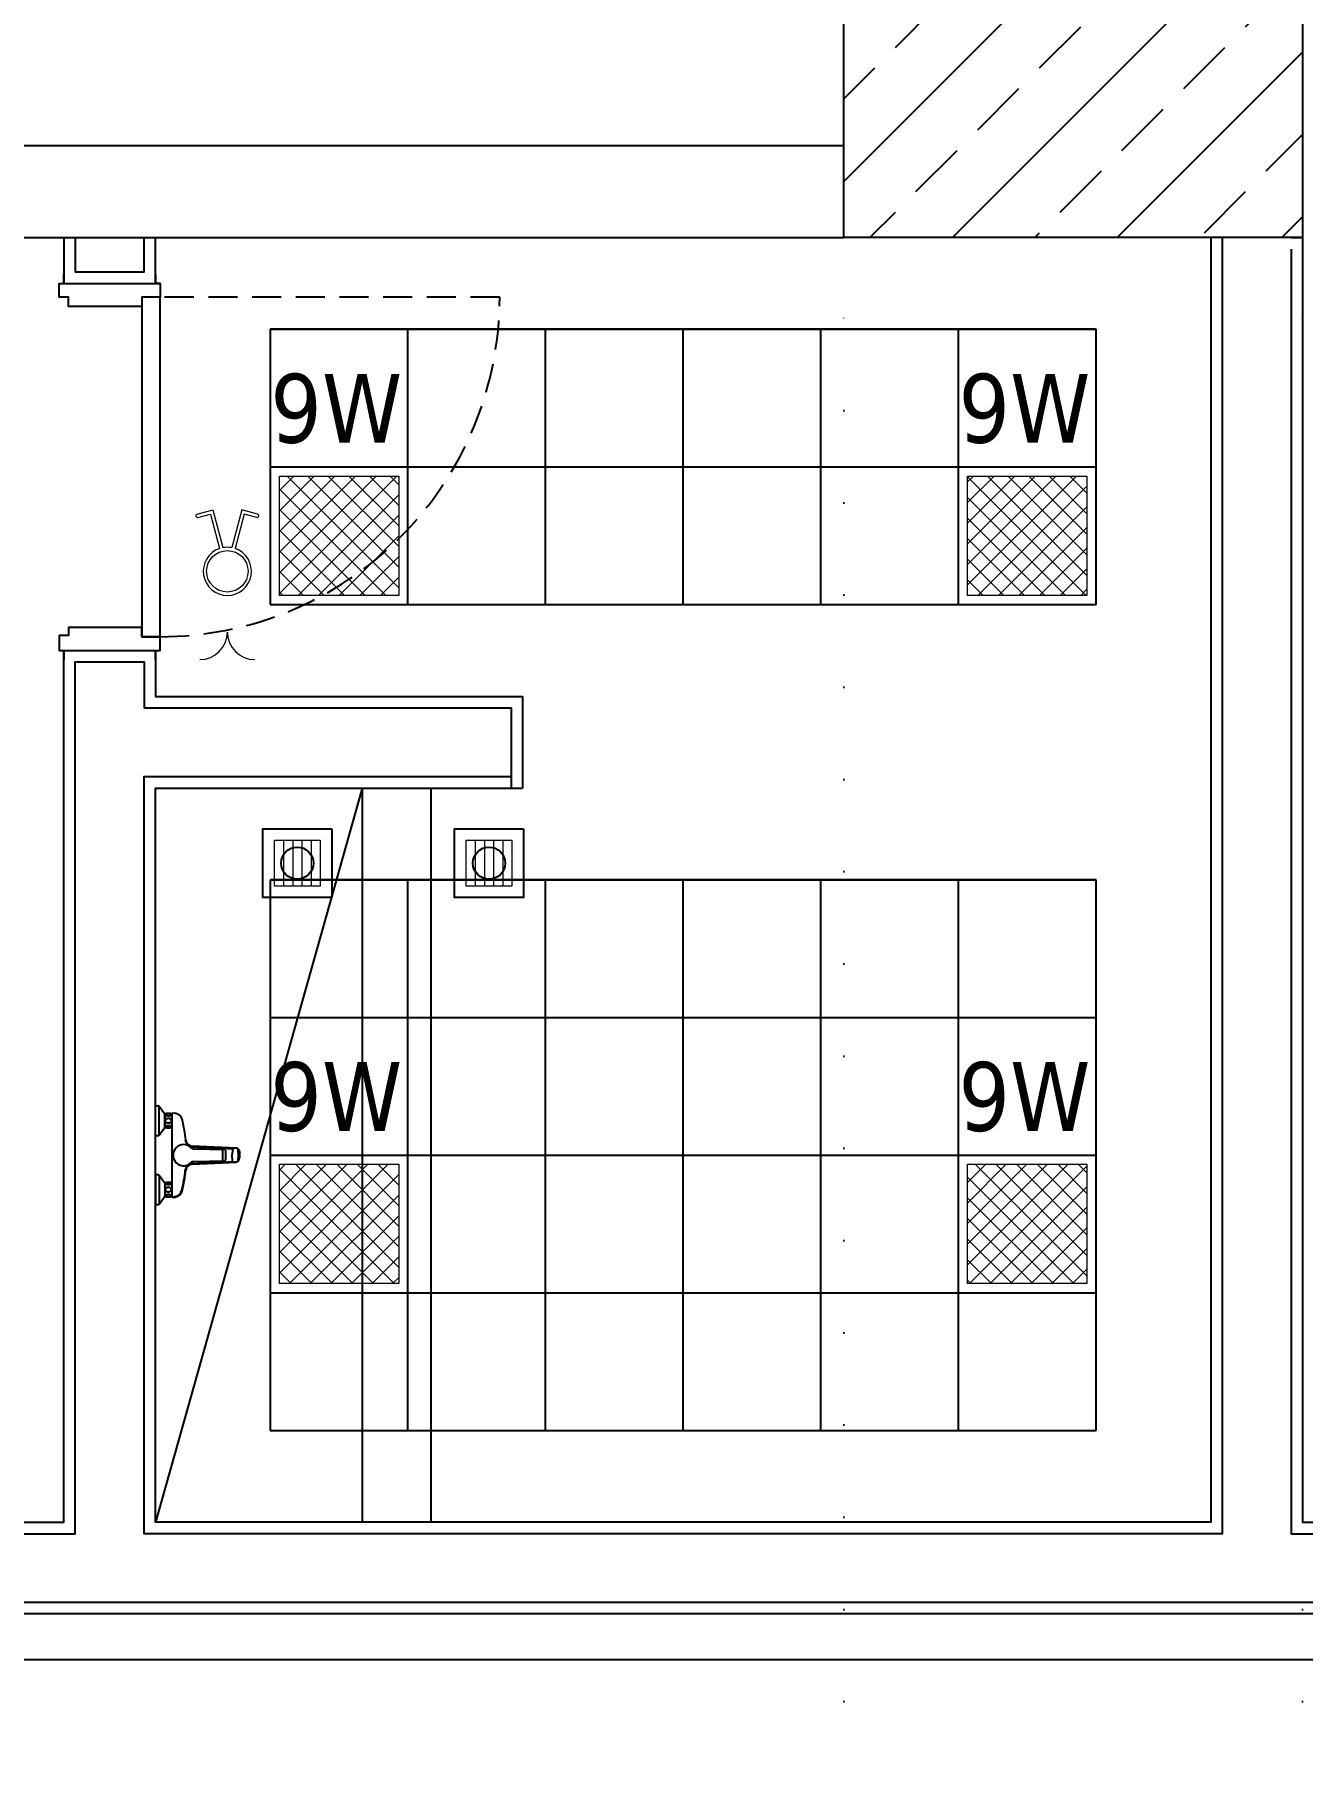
# Model space of a CAD drawing. Header units: centimetres. Extents: x 405564 to 502064, y 46284 to 60634.
# Drawn here: x 461873.3 to 462149.7, y 54701.1 to 55076.8 of the extents above; entities that cross this region are included whole.
import ezdxf
from ezdxf.enums import TextEntityAlignment as Align

# ---------------------------------------------------------------- set-up
doc = ezdxf.new("R2010")
doc.units = ezdxf.units.CM
for name, pattern in [('ACAD_ISO07W100', [3, 0, -3]), ('DOT', [0.25, 0, -0.25]), ('HIDDEN', [9.524999999999999, 6.35, -3.175])]:
    doc.linetypes.add(name, pattern=pattern)
doc.layers.get('0').update_dxf_attribs({"color": 8, "lineweight": 9})
for name, color, linetype in [('0-KRCN-ASMATAVAN-130426', 8, 'Continuous'), ('AS_DOS_TERAS_UST', 8, 'ACAD_ISO07W100'), ('AS_DUV_ALCIPAN_YANGINA-SUYA DAYANIMLI', 8, 'Continuous'), ('AS_DUV_GAZBETON', 8, 'Continuous'), ('AS_KAPI', 8, 'Continuous'), ('AS_KAPI_POZ', 8, 'Continuous'), ('AS_TA_BETONARME', 5, 'Continuous'), ('AS_TA_TARAMA', 8, 'Continuous'), ('AS_TEFR_CIHAZ', 8, 'Continuous'), ('AS_TES_SUZGEC', 171, 'Continuous'), ('AS_YAZI', 8, 'Continuous')]:
    doc.layers.add(name, color=color, linetype=linetype)
doc.layers.add('0-KRCN-AYDINLATMA-130426', color=8, linetype='Continuous', lineweight=9)
doc.layers.add('0-KRCN-MİMARİ-220526', color=8, linetype='Continuous', lineweight=9)
doc.styles.add('OLCU', font='romanstw.shx', dxfattribs={"width": 0.6})
doc.styles.add('TAHOMA', font='tahoma.ttf')

# ---------------------------------------------------------------- blocks, each defined once
blk = doc.blocks.new('9W 30x30 cm  SIVA ALTI LED ARMATÜR')
at = {"layer": '0-KRCN-AYDINLATMA-130426'}
h = blk.add_hatch(dxfattribs=at)
h.set_pattern_fill('ANSI37', color=256)
h.set_pattern_definition([(45, (-13.00000000005821, -13.00000000005821), (-2.245064030267288, 2.245064030267288), []), (135, (-13.00000000005821, -13.00000000005821), (-2.245064030267288, -2.245064030267288), [])])
h.paths.add_polyline_path([(-13.00000000005821, -13.00000000005821), (13.00000000005821, -13.00000000005821), (13.00000000005821, 13.00000000005821), (-13.00000000005821, 13.00000000005821)])
for points in [[(-15, 15), (15, 15), (15, -15), (-15, -15)], [(-13.00000000005821, 13.00000000005821), (13.00000000005821, 13.00000000005821), (13.00000000005821, -13.00000000005821), (-13.00000000005821, -13.00000000005821)]]:
    blk.add_lwpolyline(points, close=True, dxfattribs=at)
at = {"layer": '0-KRCN-AYDINLATMA-130426', "insert": (-15, 20), "char_height": 15, "attachment_point": 7, "style": 'TAHOMA'}
blk.add_mtext_dynamic_manual_height_columns('{\\fTahoma|b0|i0|c162|p34;9W}', width=15, gutter_width=12.5, heights=[0], dxfattribs=at)
blk = doc.blocks.new('K')
at = {"color": 3}
for p, q in [((-6.58689493543352, 17.72201544808195), (-3.155142601848638, 18.62832689643255)), ((-6.400247233061236, 17.01527309220546), (-3.675237255360116, 17.73493683818378)), ((-3.675237255360116, 17.73493683818378), (-1.690660633001244, 10.22032862334163)), ((-3.155142601848638, 18.62832689643255), (-0.9839182771320338, 10.40697632570664)), ((3.155142601848638, 18.62832689643255), (0.9839182771320338, 10.40697632570664)), ((3.675237255360116, 17.73493683818378), (1.690660633001244, 10.22032862334163)), ((6.58689493543352, 17.72201544808195), (3.155142601848638, 18.62832689643255)), ((6.400247233061236, 17.01527309220546), (3.675237255360116, 17.73493683818378))]:
    blk.add_line(p, q, dxfattribs=at)
blk.add_circle((0, 5.25), 4.519026592557111, dxfattribs=at)
for centre, radius, start, end in [((-6.493571084247378, 17.3686442701437), 0.3654867037214255, 104.7938098962446, 284.7938098962446), ((6.493571084247378, 17.3686442701437), 0.3654867037214255, 255.2061901037554, 75.20619010375542), ((0, 5.25), 5.25, 108.7857713079764, 71.21422869202362), ((0, 5.25), 5.25, 79.19815151605951, 100.8018484839405)]:
    blk.add_arc(centre, radius, start, end, dxfattribs=at)
blk = doc.blocks.new('G$C27E741DA')
at = {"layer": '0-KRCN-AYDINLATMA-130426'}
for centre, start, end in [((23845.32153581263, 7812.546353230864), 270, 0), ((23857.32153581263, 7812.546353230864), 180, 270)]:
    blk.add_arc(centre, 6, start, end, dxfattribs=at)
for name, p in [('9W 30x30 cm  SIVA ALTI LED ARMATÜR', (23875.67968435265, 7833.546353232436)), ('9W 30x30 cm  SIVA ALTI LED ARMATÜR', (24025.67968435265, 7833.546353232436)), ('K', (23851.32153581263, 7820.546353231548)), ('9W 30x30 cm  SIVA ALTI LED ARMATÜR', (23875.67968435265, 7683.546353231577)), ('9W 30x30 cm  SIVA ALTI LED ARMATÜR', (24025.67968435265, 7683.546353231577))]:
    blk.add_blockref(name, p, dxfattribs=at)
blk = doc.blocks.new('vitra-tem.o.-batarya-plan')
for p, q in [((-10.75, 0), (-10.75, -0.6500000000014552)), ((-4.25, 0), (-10.75, 0)), ((-4.25, 0), (-4.25, -0.6500000000014552)), ((4.25, 0), (10.75, 0)), ((4.25, 0), (4.25, -0.6500000000014552)), ((10.75, 0), (10.75, -0.6500000000014552)), ((-4.334036937398196, -0.8129495876401052), (-10.6659630626018, -0.8129495876401052)), ((-10.6659630626018, -0.8129495876401052), (-9.049999999995634, -1.96294958764156)), ((-9.25, -3.600000000000364), (-9.138032367249252, -4.235000000000582)), ((-9.25, -3.600000000000364), (9.25, -3.600000000000364)), ((-9.14845733880793, -3.600000000000364), (-9.03955159195175, -4.217635182230879)), ((-6.049999999995634, -2.030000000000655), (-8.94999999999709, -2.030000000000655)), ((-6.049999999995634, -3.530000000000655), (-8.94999999999709, -3.530000000000655)), ((-6.065963062595984, -2), (-8.93403693739674, -2)), ((-8.799999999995634, -2), (-8.799999999995634, -2.004021878999993)), ((-8.799999999995634, -2.004021878999993), (-8.799962911311013, -2.003804199201113)), ((-8.79881860360183, -2.005252803581243), (-8.799999999995634, -2.004021878999993)), ((-8.79881860360183, -2.005252803581243), (-8.751324782111624, -2.030000000000655)), ((-8.5, -3.530000000000655), (-8.5, -3.600000000000364)), ((-6.5, -3.530000000000655), (-6.5, -3.600000000000364)), ((-6.266691503711627, -2.018712034230703), (-6.294018970249454, -2.004471584041312)), ((-6.245028739591362, -2.030000000000655), (-6.266691503711627, -2.018712034230703)), ((-4.334036937398196, -0.8129495876401052), (-5.94999999999709, -1.96294958764156)), ((4.334036937398196, -0.8129495876401052), (5.950000000004366, -1.96294958764156)), ((4.334036937398196, -0.8129495876401052), (10.6659630626018, -0.8129495876401052)), ((6.05000000000291, -2.030000000000655), (8.950000000004366, -2.030000000000655)), ((6.05000000000291, -3.530000000000655), (8.950000000004366, -3.530000000000655)), ((8.934036937404016, -2), (6.065963062603259, -2)), ((6.200000000004366, -2), (6.200000000004366, -2.004021878999993)), ((6.200000000004366, -2.004021878999993), (6.200037088688987, -2.003804199201113)), ((6.201181396398169, -2.005252803581243), (6.200000000004366, -2.004021878999993)), ((6.201181396398169, -2.005252803581243), (6.248675217888376, -2.030000000000655)), ((6.5, -3.530000000000655), (6.5, -3.600000000000364)), ((8.5, -3.530000000000655), (8.5, -3.600000000000364)), ((8.754971260408638, -2.030000000000655), (8.705981029750546, -2.004471584041312)), ((10.6659630626018, -0.8129495876401052), (9.05000000000291, -1.96294958764156)), ((9.25, -3.600000000000364), (9.138032367249252, -4.235000000000582)), ((-9.03955159195175, -4.217635182230879), (-9.138032367249252, -4.234999999980573)), ((-7.614973977171758, -5.734481038451122), (-7.638476983265718, -5.83167984865031)), ((-7.638419793620415, -5.831693677251678), (-7.638476983265718, -5.83167984865031)), ((2.712941354991926, -6.628636211969933), (2.755915726163948, -6.718820588170274)), ((3.249143778353755, -6.478739180671255), (3.259172001948173, -6.578235105040221)), ((-1.795878647011705, -8.004882567651293), (-1.894583719717048, -8.009210332940711)), ((-1.672500931206741, -7.678841798180656), (-1.672795869511901, -7.678537319010502)), ((-1.402948515329626, -8.334330861880517), (-1.212920723985007, -15.13742852200994)), ((1.402948511211434, -8.334331009500602), (1.212920446174394, -15.13742825730151)), ((1.795878647011705, -8.004882567651293), (1.894583719724324, -8.009210332940711)), ((-1.176762709161267, -14.63249961866131), (1.176762835704722, -14.63249961866131)), ((-1.425622727787413, -17.89325888090025), (-1.437913485468016, -17.89017448076993)), ((-1.187188752039219, -15.20616612770027), (-1.18713018939161, -15.20623466194047)), ((-1.187127579207299, -15.20623242178044), (-1.170116533357941, -15.22279002686992)), ((-1.170116533357941, -15.22279002686992), (-1.133027632728044, -15.24587389819135)), ((-1.039073924490367, -15.26982307488106), (-1.011236074475164, -15.27099172380076)), ((1.011236124650168, -15.2709950296412), (-1.011236076075875, -15.2709950296412)), ((1.011236124453717, -15.27099172875023), (1.04073233102099, -15.26967880568009)), ((1.134581326194166, -15.24513321201994), (1.171374513040064, -15.22174620062106)), ((1.171374513040064, -15.22174620062106), (1.187125084048603, -15.20623533436083)), ((1.187183457353967, -15.20616703027008), (1.187125084048603, -15.20623533436083)), ((1.425622727801965, -17.89325888090025), (1.437913485482568, -17.89017448076993))]:
    blk.add_line(p, q)
for points in [[(-6.294004857030814, -2.004478959170228), (-6.295057647235808, -2.003881899310727), (-6.299567703645153, -2.000140031641422), (-6.299648542990326, -2)], [(8.705995142969186, -2.004478959170228), (8.704942352764192, -2.003881899310727), (8.700432296354847, -2.000140031641422), (8.700351457009674, -2)], [(-1.96391033285181, -7.993742671980726), (-1.812121790797391, -11.18229799141045), (-1.65346229771967, -14.53945312347059), (-1.508819715505524, -17.62067671212026)], [(1.5088197155128, -17.62067671212026), (1.653462297734222, -14.53945312347059), (1.812121790811943, -11.18229799141045), (1.96391033285181, -7.993742671980726)], [(-1.212920452897379, -15.13742851261122), (-1.210805889597395, -15.15681058617156), (-1.199594636178517, -15.18818296822064), (-1.187188752039219, -15.20616612770027)], [(-1.133027632728044, -15.24587389819135), (-1.087997408729279, -15.26175568715007), (-1.039073924490367, -15.26982307488106)], [(1.04073233102099, -15.26967880568009), (1.089669322580448, -15.26132943188168), (1.134581326194166, -15.24513321201994)], [(1.187186086805013, -15.20616927894116), (1.200019310410426, -15.18739624678165), (1.211010546277976, -15.15572710911147), (1.212920446174394, -15.13742825730151)]]:
    blk.add_lwpolyline(points)
for centre, radius, start, end in [((-10.54999999999563, -0.6500000000014552), 0.2, 180, 234.562446209935), ((-7.09595037822146, -2.780000000000655), 2, 157.9756871626864, 202.0243128373136), ((-8.93403693739674, -1.800000000001091), 0.2, 234.562446209935, 270), ((-6.065963062595984, -1.800000000001091), 0.2, 270, 305.437553790065), ((-7.904049621771264, -2.780000000000655), 2, 337.9756871626864, 22.02431283731359), ((-4.44999999999709, -0.6500000000014552), 0.2, 305.437553790065, 0), ((4.450000000004366, -0.6500000000014552), 0.2, 180, 234.562446209935), ((7.90404962177854, -2.780000000000655), 2, 157.9756871626864, 202.0243128373136), ((6.065963062603259, -1.800000000001091), 0.2, 234.562446209935, 270), ((8.934036937404016, -1.800000000001091), 0.2, 270, 305.437553790065), ((7.095950378228736, -2.780000000000655), 2, 337.9756871626864, 22.02431283731359), ((10.55000000000291, -0.6500000000014552), 0.2, 305.437553790065, 0), ((-7.168416861219157, -3.887703644661087), 2, 189.9999999993458, 256.4082908024313), ((-7.168416861219157, -3.887703644661087), 1.89999983148, 189.9999999993458, 256.4066052262809), ((0, 25.75793346610953), 32.5, 256.4066052262809, 264.2445780778226), ((0, 25.75793346610953), 32.40000002754, 256.4066052262809, 264.2445780778226), ((-3.46220110332797, -8.065330179681041), 1.49999999925, 2.735480895393495, 84.13433673948538), ((-3.412212993905996, -8.096044231990163), 1.62550521319, 64.52054518770592, 84.2424541943038), ((0, -6.100000000000364), 2.3, 316.7230695767148, 223.2769270304526), ((0, -6.100000000000364), 2.3, 97.203419040506, 223.2759348071911), ((3.462201103342522, -8.065330179681041), 1.49999999925, 95.86566328147323, 177.2645191046065), ((3.412212993913272, -8.096044231990163), 1.62550521319, 95.75754580569621, 115.4794548122941), ((3.412434316393046, -8.097920898801021), 1.52739463733, 95.75888316505406, 115.4567121999783), ((0, 25.75793346610953), 32.5, 275.7554219179878, 283.5933947737191), ((7.168416861233709, -3.887703644661087), 2, 283.5917091975687, 350.0000000006542), ((-2.402559103407839, -8.362235565680749), 1, 1.59902932130875, 43.27711018186181), ((2.402559103407839, -8.362235565680749), 1, 136.7228976202113, 178.400979139573), ((0, -6.100000000000364), 2.3, 316.724009904003, 316.9565217391811), ((-1.242905020015314, -17.75546357376152), 0.23701335419, 214.636529312625, 218.7409590240786), ((-0.07677541911107255, -12.54149071837128), 5.529865072260001, 255.8589959795403, 270.795507442002), ((-0.09144705931976205, -12.55069953060047), 5.506629198140001, 255.9785361620375, 256.764288747668), ((-0.0779712097501033, -12.48452028282009), 5.57413625594, 256.785199675864, 270.801481473635), ((0.0002809768702718429, -13.64190242820041), 4.70809758018, 264.9005924541096, 269.9965806157006), ((0.07677541911834851, -12.54149071837128), 5.529865072260001, 269.204492557998, 284.1410040204597), ((0.0779712097501033, -12.48452028282009), 5.57413625594, 269.198518526365, 283.214800324136), ((-0.0002809768702718429, -13.64190242820041), 4.70809758018, 270.0034193842994, 275.0994075458904), ((0.09144705931976205, -12.55069953061138), 5.506629198140001, 283.2357112523321, 284.0214638379625), ((1.24290502002259, -17.7554635737506), 0.23701335419, 321.2590409759213, 325.363470687375)]:
    blk.add_arc(centre, radius, start, end)
for points, knots in [([(-9.071553057197889, -2.780134990540319), (-9.071556797607627, -2.742283983010566), (-9.068467945849989, -2.667340514060925), (-9.054557971321628, -2.557746310041694), (-9.031576822490024, -2.454618620920883), (-8.999905997850874, -2.361502471419954), (-8.965680519926536, -2.29303365314081), (-8.933842097998422, -2.247305646840687), (-8.909076715921401, -2.219208191871076), (-8.88283566582686, -2.19663882488021), (-8.855308411206352, -2.180082058050175), (-8.82680013794743, -2.170012080450761), (-8.807269878569059, -2.167862490610787), (-8.797737794629938, -2.167965317321432)], [0, 0, 0, 0, 0.1574374866, 0.3115537541, 0.4589453029, 0.5961434894, 0.7197959403, 0.7757473690000001, 0.8275103176, 0.8751735293, 0.9191630285, 0.960349942, 1, 1, 1, 1]), ([(-8.843382883125742, -3.383831314920826), (-8.881423974431527, -3.369652172461429), (-8.922432886567549, -3.330245387700415), (-8.959027921955567, -3.275908044181051), (-8.985149335159804, -3.229181267310196), (-9.013074460381176, -3.162969512321069), (-9.038988056658127, -3.075609072071529), (-9.057712276618986, -2.981024568331122), (-9.069028607496875, -2.881742455670974), (-9.071549692191184, -2.814187044241407), (-9.071553057197889, -2.780134990540319)], [0, 0, 0, 0, 0.1809615736, 0.2354974017, 0.2935161532, 0.4189684721, 0.5550274193, 0.6990008959999999, 0.8482151881000001, 1, 1, 1, 1]), ([(-8.797737794629938, -2.167965317321432), (-8.787757905702165, -2.168072974700408), (-8.767294072007644, -2.170892856991486), (-8.73762137878657, -2.182548365470211), (-8.709106597721984, -2.20119013456133), (-8.68206462678063, -2.2262637795302), (-8.656701868960226, -2.257218130560432), (-8.63322368543595, -2.293491745620486), (-8.611798289755825, -2.334502886151313), (-8.585546461297781, -2.396179155250138), (-8.559262961367494, -2.481605156221121), (-8.538021234016924, -2.59155536434082), (-8.526736617626739, -2.707448426201154), (-8.525573436738341, -2.825558517570244), (-8.534548407296825, -2.942276625741215), (-8.55353243125137, -3.053943696240822), (-8.58221157083608, -3.156667995230237), (-8.614672176496242, -3.23378678941117), (-8.645700545297586, -3.286788681411053), (-8.67022254603944, -3.320252889321637), (-8.696522805556015, -3.348088509310401), (-8.724392262469337, -3.369741913911639), (-8.753579725125746, -3.384671561760115), (-8.783730508032022, -3.392330552700514), (-8.81423045640986, -3.392347616560073), (-8.833883833955042, -3.387371917120618), (-8.843382883125742, -3.383831314920826)], [0, 0, 0, 0, 0.0201812548, 0.0412805141, 0.0639648886, 0.08866642890000001, 0.1155690005, 0.1446801668, 0.1758886802, 0.2090167607, 0.2801089472, 0.3561139647, 0.435112501, 0.5152382029, 0.5946584648, 0.6715179517000001, 0.7439067751, 0.8099106291, 0.8400016654000001, 0.8679233381, 0.8936225921, 0.9171946679, 0.9389488901999999, 0.9594506856, 0.9795013284, 1, 1, 1, 1]), ([(-7.5, -3.392041696150045), (-7.537802491227922, -3.392041696150045), (-7.613702437360189, -3.383037706031246), (-7.721100730399485, -3.343786058940168), (-7.817317732689844, -3.282077314330309), (-7.898834446306864, -3.202107615090426), (-7.963598428177647, -3.108112651310876), (-8.025920496445906, -2.969773399061523), (-8.057754829191254, -2.780000622091393), (-8.025920774482074, -2.590228101571483), (-7.963599882044946, -2.451890020780411), (-7.898836612097512, -2.357895269811706), (-7.817320473230211, -2.277924720670853), (-7.721102221737965, -2.21621459888047), (-7.613702830851253, -2.176962459401693), (-7.537802268227097, -2.167958303851265), (-7.5, -2.167958303851265)], [0, 0, 0, 0, 0.062526416, 0.1250530788, 0.1875950093, 0.2501482743, 0.3127122712, 0.3752846114, 0.5000000308, 0.6247143481, 0.6872863837000001, 0.7498492119, 0.8124030659, 0.8749458676999999, 0.9374739528, 1, 1, 1, 1]), ([(-7.5, -2.167958303851265), (-7.462197524386283, -2.167958303851265), (-7.386297607270535, -2.176962289140647), (-7.278899352728331, -2.216213901670926), (-7.182682371021656, -2.277922601480896), (-7.101165670530463, -2.357892247880955), (-7.036401683806616, -2.451887152161362), (-6.974079592298949, -2.590226317241104), (-6.942245169651869, -2.779999057760506), (-6.974079133186024, -2.969771576070343), (-7.036399966040335, -3.10810971238061), (-7.101163227031066, -3.20210452189167), (-7.182679371187987, -3.282075182800327), (-7.278897722368129, -3.343785365130316), (-7.386297151337203, -3.383037536841584), (-7.462197746644961, -3.392041696150045), (-7.5, -3.392041696150045)], [0, 0, 0, 0, 0.0625263903, 0.1250530322, 0.1875949322, 0.2501481812, 0.3127121489, 0.3752844596, 0.4999998235, 0.6247141976, 0.6872861998, 0.7498490473999999, 0.8124029893000001, 0.8749458140999999, 0.9374739773999999, 1, 1, 1, 1]), ([(-6.47347684585111, -2.780134990540319), (-6.473480567517981, -2.74247365500014), (-6.470422144710028, -2.66789805694134), (-6.456648730279994, -2.558812979270442), (-6.433890535387036, -2.456096317131596), (-6.402519814546395, -2.363237692730763), (-6.368620930159523, -2.294839912241514), (-6.337081512589066, -2.249015184690506), (-6.312532009716961, -2.220756709490161), (-6.286510873236693, -2.197942984101246), (-6.259203390676703, -2.181051172650768), (-6.230903703268268, -2.17054883864148), (-6.211463602136064, -2.168041459481174), (-6.201964196516201, -2.167962470961356)], [0, 0, 0, 0, 0.1571474394, 0.3110135415, 0.4582363813000001, 0.5953887512, 0.7191519313, 0.775217664, 0.8271265206999999, 0.8749499762, 0.9190848262000001, 0.9603609685, 1, 1, 1, 1]), ([(-6.200963842980855, -3.392041696130036), (-6.210477354557952, -3.392041554490788), (-6.229951339148101, -3.389692598590045), (-6.258331932796864, -3.379378122801427), (-6.285726374277147, -3.362644129061664), (-6.311837356864999, -3.339949055030957), (-6.336474124080269, -3.311774977040841), (-6.368138044119405, -3.266016907240555), (-6.40217604488862, -3.19762171956063), (-6.433679560337623, -3.104693094421236), (-6.456542552026804, -3.00184025253111), (-6.470388856490899, -2.892575145051524), (-6.473473117272079, -2.817866187469917), (-6.47347684585111, -2.780134990540319)], [0, 0, 0, 0, 0.0396565212, 0.08088398299999999, 0.1249583595, 0.1727116133, 0.2245541413, 0.2805679085, 0.4042769729, 0.5414461154, 0.6887424448, 0.8427196936, 1, 1, 1, 1]), ([(-6.201964196516201, -2.167962470961356), (-6.192448048699589, -2.167883343230642), (-6.172954586065316, -2.170074066480083), (-6.144507827819325, -2.180173874470711), (-6.117040686040127, -2.196733735740054), (-6.090855122827634, -2.219280245069967), (-6.066140105140221, -2.247333233090103), (-6.034363459737506, -2.292970282980605), (-6.000191366307263, -2.361286630481118), (-5.968549018616613, -2.45419138482066), (-5.945563141605817, -2.557083551349933), (-5.931613372806169, -2.666443234040344), (-5.926888665846491, -2.779003132831349), (-5.93145029511652, -2.891583652481131), (-5.943053302871704, -2.983721518521634), (-5.957150457317766, -3.054763126760008), (-5.969889869971666, -3.105461730890966), (-5.98485138759861, -3.153659630130278), (-6.007075628585881, -3.212314340431476), (-6.033614058855164, -3.265725376490082), (-6.065299484849675, -3.311584012029925), (-6.089958527547424, -3.339823430460456), (-6.116096388919686, -3.362572308360541), (-6.143522404869145, -3.379347236090325), (-6.171938452978793, -3.389687300930746), (-6.191438269270293, -3.392041837951183), (-6.200963842980855, -3.392041696130036)], [0, 0, 0, 0, 0.0198158205, 0.0404044472, 0.0623937396, 0.08621637439999999, 0.1120840426, 0.1400407425, 0.2018146753, 0.2703508085, 0.3439785993, 0.4209664222, 0.4996210434, 0.5782905098, 0.6553231778, 0.6927102062, 0.7290493023000001, 0.7641258494, 0.7977229438, 0.859630278, 0.8876598239, 0.9136007594, 0.9374934681, 0.9595428506, 0.9801652373, 1, 1, 1, 1]), ([(5.928446942802111, -2.780134990540319), (5.928443202392373, -2.742283983010566), (5.931532054150011, -2.667340514060925), (5.945442028678372, -2.557746310041694), (5.968423177509976, -2.454618620920883), (6.000094002149126, -2.361502471419954), (6.034319480073464, -2.29303365314081), (6.066157902001578, -2.247305646840687), (6.090923284078599, -2.219208191871076), (6.11716433417314, -2.19663882488021), (6.144691588793648, -2.180082058050175), (6.17319986205257, -2.170012080450761), (6.192730121430941, -2.167862490610787), (6.202262205370062, -2.167965317321432)], [0, 0, 0, 0, 0.1574374866, 0.3115537541, 0.4589453029, 0.5961434894, 0.7197959403, 0.7757473690000001, 0.8275103176, 0.8751735293, 0.9191630285, 0.960349942, 1, 1, 1, 1]), ([(6.156617116874258, -3.383831314920826), (6.118576025568473, -3.369652172461429), (6.077567113432451, -3.330245387700415), (6.040972078044433, -3.275908044181051), (6.014850664840196, -3.229181267310196), (5.986925539618824, -3.162969512321069), (5.961011943341873, -3.075609072071529), (5.942287723381014, -2.981024568331122), (5.930971392503125, -2.881742455670974), (5.928450307808816, -2.814187044241407), (5.928446942802111, -2.780134990540319)], [0, 0, 0, 0, 0.1809615736, 0.2354974017, 0.2935161532, 0.4189684721, 0.5550274193, 0.6990008959999999, 0.8482151881000001, 1, 1, 1, 1]), ([(6.202262205370062, -2.167965317321432), (6.212242094297835, -2.168072974700408), (6.232705927992356, -2.170892856991486), (6.262378621213429, -2.182548365470211), (6.290893402278016, -2.20119013456133), (6.31793537321937, -2.2262637795302), (6.343298131039774, -2.257218130560432), (6.366776314564049, -2.293491745620486), (6.388201710244175, -2.334502886151313), (6.414453538702219, -2.396179155250138), (6.440737038632506, -2.481605156221121), (6.461978765983076, -2.59155536434082), (6.473263382373261, -2.707448426201154), (6.474426563261659, -2.825558517570244), (6.465451592703175, -2.942276625741215), (6.446467568748631, -3.053943696240822), (6.41778842916392, -3.156667995230237), (6.385327823503758, -3.23378678941117), (6.354299454702414, -3.286788681411053), (6.32977745396056, -3.320252889321637), (6.303477194443985, -3.348088509310401), (6.275607737530663, -3.369741913911639), (6.246420274874254, -3.384671561760115), (6.216269491967978, -3.392330552700514), (6.185769543590141, -3.392347616560073), (6.166116166044958, -3.387371917120618), (6.156617116874258, -3.383831314920826)], [0, 0, 0, 0, 0.0201812548, 0.0412805141, 0.0639648886, 0.08866642890000001, 0.1155690005, 0.1446801668, 0.1758886802, 0.2090167607, 0.2801089472, 0.3561139647, 0.435112501, 0.5152382029, 0.5946584648, 0.6715179517000001, 0.7439067751, 0.8099106291, 0.8400016654000001, 0.8679233381, 0.8936225921, 0.9171946679, 0.9389488901999999, 0.9594506856, 0.9795013284, 1, 1, 1, 1]), ([(6.200037088688987, -2.003804199201113), (6.200187793561781, -2.00336186378081), (6.201456110502477, -2.002567175601143), (6.203893614132539, -2.00173382416142), (6.207807461971242, -2.000808862001577), (6.210847901253146, -2.000279468271401), (6.212604006148467, -1.999998565941496)], [0, 0, 0, 0, 0.1052554797, 0.3019022113, 0.5994264654, 1, 1, 1, 1]), ([(7.5, -3.392041696150045), (7.462197508772078, -3.392041696150045), (7.386297562639811, -3.383037706031246), (7.278899269600515, -3.343786058940168), (7.182682267310156, -3.282077314330309), (7.101165553693136, -3.202107615090426), (7.036401571822353, -3.108112651310876), (6.974079503554094, -2.969773399061523), (6.942245170808746, -2.780000622091393), (6.974079225517926, -2.590228101571483), (7.036400117955054, -2.451890020780411), (7.101163387902488, -2.357895269811706), (7.182679526769789, -2.277924720670853), (7.278897778262035, -2.21621459888047), (7.386297169148747, -2.176962459401693), (7.462197731772903, -2.167958303851265), (7.5, -2.167958303851265)], [0, 0, 0, 0, 0.062526416, 0.1250530788, 0.1875950093, 0.2501482743, 0.3127122712, 0.3752846114, 0.5000000308, 0.6247143481, 0.6872863837000001, 0.7498492119, 0.8124030659, 0.8749458676999999, 0.9374739528, 1, 1, 1, 1]), ([(7.5, -2.167958303851265), (7.537802475613717, -2.167958303851265), (7.613702392729465, -2.176962289140647), (7.721100647271669, -2.216213901670926), (7.817317628978344, -2.277922601480896), (7.898834329469537, -2.357892247880955), (7.963598316193384, -2.451887152161362), (8.02592040770105, -2.590226317241104), (8.05775483034813, -2.779999057760506), (8.025920866813976, -2.969771576070343), (7.963600033959665, -3.10810971238061), (7.898836772968934, -3.20210452189167), (7.817320628812013, -3.282075182800327), (7.721102277631871, -3.343785365130316), (7.613702848662797, -3.383037536841584), (7.537802253355039, -3.392041696150045), (7.5, -3.392041696150045)], [0, 0, 0, 0, 0.0625263903, 0.1250530322, 0.1875949322, 0.2501481812, 0.3127121489, 0.3752844596, 0.4999998235, 0.6247141976, 0.6872861998, 0.7498490473999999, 0.8124029893000001, 0.8749458140999999, 0.9374739773999999, 1, 1, 1, 1]), ([(8.52652315414889, -2.780134990540319), (8.526519432482019, -2.74247365500014), (8.529577855289972, -2.66789805694134), (8.543351269720006, -2.558812979270442), (8.566109464612964, -2.456096317131596), (8.597480185453605, -2.363237692730763), (8.631379069840477, -2.294839912241514), (8.662918487410934, -2.249015184690506), (8.68746799028304, -2.220756709490161), (8.713489126763307, -2.197942984101246), (8.740796609323297, -2.181051172650768), (8.769096296731732, -2.17054883864148), (8.788536397863936, -2.168041459481174), (8.798035803483799, -2.167962470961356)], [0, 0, 0, 0, 0.1571474394, 0.3110135415, 0.4582363813000001, 0.5953887512, 0.7191519313, 0.775217664, 0.8271265206999999, 0.8749499762, 0.9190848262000001, 0.9603609685, 1, 1, 1, 1]), ([(8.799036157019145, -3.392041696130036), (8.789522645442048, -3.392041554490788), (8.770048660851899, -3.389692598590045), (8.741668067203136, -3.379378122801427), (8.714273625722853, -3.362644129061664), (8.688162643135001, -3.339949055030957), (8.663525875919731, -3.311774977040841), (8.631861955880595, -3.266016907240555), (8.59782395511138, -3.19762171956063), (8.566320439662377, -3.104693094421236), (8.543457447973196, -3.00184025253111), (8.5296111435091, -2.892575145051524), (8.526526882727921, -2.817866187469917), (8.52652315414889, -2.780134990540319)], [0, 0, 0, 0, 0.0396565212, 0.08088398299999999, 0.1249583595, 0.1727116133, 0.2245541413, 0.2805679085, 0.4042769729, 0.5414461154, 0.6887424448, 0.8427196936, 1, 1, 1, 1]), ([(8.798035803483799, -2.167962470961356), (8.807551951300411, -2.167883343230642), (8.827045413934684, -2.170074066480083), (8.855492172180675, -2.180173874470711), (8.882959313959873, -2.196733735740054), (8.909144877172366, -2.219280245069967), (8.93385989485978, -2.247333233090103), (8.965636540262494, -2.292970282980605), (8.999808633692737, -2.361286630481118), (9.031450981383387, -2.45419138482066), (9.054436858394183, -2.557083551349933), (9.068386627193831, -2.666443234040344), (9.07311133415351, -2.779003132831349), (9.06854970488348, -2.891583652481131), (9.056946697128296, -2.983721518521634), (9.042849542682234, -3.054763126760008), (9.030110130028334, -3.105461730890966), (9.01514861240139, -3.153659630130278), (8.99292437141412, -3.212314340431476), (8.966385941144836, -3.265725376490082), (8.934700515150325, -3.311584012029925), (8.910041472452576, -3.339823430460456), (8.883903611080314, -3.362572308360541), (8.856477595130855, -3.379347236090325), (8.828061547021207, -3.389687300930746), (8.808561730729707, -3.392041837951183), (8.799036157019145, -3.392041696130036)], [0, 0, 0, 0, 0.0198158205, 0.0404044472, 0.0623937396, 0.08621637439999999, 0.1120840426, 0.1400407425, 0.2018146753, 0.2703508085, 0.3439785993, 0.4209664222, 0.4996210434, 0.5782905098, 0.6553231778, 0.6927102062, 0.7290493023000001, 0.7641258494, 0.7977229438, 0.859630278, 0.8876598239, 0.9136007594, 0.9374934681, 0.9595428506, 0.9801652373, 1, 1, 1, 1]), ([(-2.712941190060519, -6.62863629972162), (-2.582630341064942, -6.690732064451367), (-2.337407752405852, -6.850665783771547), (-2.047194010621752, -7.178870608360739), (-1.854877263780509, -7.572567708410133), (-1.802200014128175, -7.860712041439911), (-1.795878647011705, -8.004882567651293)], [0, 0, 0, 0, 0.2500255747, 0.5000428204, 0.750044637, 1, 1, 1, 1]), ([(2.712941190060519, -6.62863629972162), (2.582630341072218, -6.690732064451367), (2.337407752420404, -6.850665783771547), (2.047194010629028, -7.178870608360739), (1.854877263780509, -7.572567708410133), (1.802200014128175, -7.860712041439911), (1.795878647011705, -8.004882567651293)], [0, 0, 0, 0, 0.2500255747, 0.5000428204, 0.750044637, 1, 1, 1, 1]), ([(2.755915718829783, -6.718820572790719), (2.633646974878502, -6.777024529610571), (2.40351781037316, -6.926907741841205), (2.13096269864036, -7.234520962101669), (1.95015345493448, -7.603666284390783), (1.900553627230693, -7.87396383828127), (1.894583626461099, -8.00921107422073)], [0, 0, 0, 0, 0.2500243865, 0.5000408425999999, 0.7500430503, 1, 1, 1, 1]), ([(-1.894583688059356, -8.009211076710926), (-1.904670926480321, -8.008010934281629), (-1.92204184926959, -8.005742545501562), (-1.943653747817734, -8.0020346552501), (-1.956548689988267, -7.998755750501005), (-1.96236752931145, -7.996115665990146), (-1.963876268877357, -7.99445555019156), (-1.963910334627144, -7.993742680590003)], [0, 0, 0, 0, 0.4234789848, 0.7288818361, 0.9176764373, 0.9702482354, 1, 1, 1, 1]), ([(1.894583688073908, -8.009211076710926), (1.904670926480321, -8.008010934281629), (1.922041849284142, -8.005742545501562), (1.94365374782501, -8.0020346552501), (1.956548689988267, -7.998755750501005), (1.96236752931145, -7.996115665990146), (1.963876268884633, -7.99445555019156), (1.963910334641696, -7.993742680590003)], [0, 0, 0, 0, 0.4234789848, 0.7288818361, 0.9176764373, 0.9702482354, 1, 1, 1, 1]), ([(-1.226743257830094, -14.64257657297094), (-1.226761408128368, -14.64192678204017), (-1.225565267784987, -14.64033576299153), (-1.220666945780977, -14.63795328391097), (-1.210500645815046, -14.63548041205104), (-1.195043804611487, -14.63346555070166), (-1.183166490678559, -14.63270928101156), (-1.176762709328614, -14.63249961236033)], [0, 0, 0, 0, 0.0374141921, 0.1005416554, 0.3164140618, 0.6312241068, 1, 1, 1, 1]), ([(1.176762835384579, -14.63249963016096), (1.183166856812022, -14.63268121699002), (1.195047715940746, -14.63339902658117), (1.210504380069324, -14.63543910994122), (1.220669550268212, -14.63792734940034), (1.225568978268711, -14.6403264094115), (1.226761480051209, -14.64192420748077), (1.226743254788744, -14.64257668180107)], [0, 0, 0, 0, 0.3686168429, 0.6833496066, 0.899246874, 0.9624438851, 1, 1, 1, 1]), ([(-1.508816643436148, -17.62066597956073), (-1.510538025955611, -17.58394553030121), (-1.511059696247685, -17.50558740564156), (-1.505556081130635, -17.33180023897148), (-1.4990770915756, -17.19482483085085), (-1.496462663577404, -17.09928993345056)], [0, 0, 0, 0, 0.2114199619, 0.45035037, 1, 1, 1, 1]), ([(-1.437913485468016, -17.89017448076993), (-1.449406636718777, -17.87354835939004), (-1.475376730311837, -17.82585584289154), (-1.500402807010687, -17.73438727572102), (-1.506939852537471, -17.66070159313131), (-1.508816643436148, -17.62066597956073)], [0, 0, 0, 0, 0.2150716124, 0.5735193279999999, 1, 1, 1, 1]), ([(-1.413660761136271, -16.73910065042037), (-1.417556544605759, -16.73900764754035), (-1.424178253255377, -16.74578601779103), (-1.431083698269504, -16.75945079328994), (-1.438270409678807, -16.77846914945076), (-1.445308415568434, -16.80127006392104), (-1.45173773146962, -16.82432501697076), (-1.457669910596451, -16.84741148684043), (-1.465058237641642, -16.87817354053004), (-1.473421126356698, -16.91658534374073), (-1.482078200140677, -16.96262984537134), (-1.491401002567727, -17.02330760391123), (-1.495633453960181, -17.06898982947132), (-1.496462641080143, -17.09928941022008)], [0, 0, 0, 0, 0.0312044399, 0.063262922, 0.1273266102, 0.1912883518, 0.2551061321, 0.318753748, 0.3822054574, 0.5084122293, 0.6335122956, 0.7572847604, 1, 1, 1, 1]), ([(-1.399116818705807, -17.93703292519058), (-1.401667940626794, -17.93425785869113), (-1.411488307297986, -17.9234112314407), (-1.420970935076184, -17.91225666351056), (-1.427771464135731, -17.90378662625153)], [0, 0, 0, 0, 0.2576250671, 1, 1, 1, 1]), ([(-1.413660694110149, -16.7391006554808), (-1.295516984355345, -16.74192373512051), (-0.8228927791569731, -16.74213349908132), (-0.3506018834959832, -16.69989136433105), (0, -16.64857224892148)], [0, 0, 0, 0, 0.2501028663, 1, 1, 1, 1]), ([(-1.364756264760217, -17.97220193259091), (-1.367787689545366, -17.96926843272013), (-1.379489979037317, -17.95779190039138), (-1.390878904698184, -17.94599398622086), (-1.399116818705807, -17.93703292519058)], [0, 0, 0, 0, 0.2573664495, 1, 1, 1, 1]), ([(-1.364756300179579, -17.97220191024098), (-1.344522728519223, -17.99178186430072), (-1.296266964614915, -18.0308365098208), (-1.211824762656761, -18.0855344658612), (-1.110141422315792, -18.14011123734053), (-0.9482826540406677, -18.21257112359126), (-0.7177734479409992, -18.28798108086085), (-0.5209610828169389, -18.32219622084085), (-0.4181935577653348, -18.33136528530122)], [0, 0, 0, 0, 0.0822694461, 0.1807209914, 0.2936701673, 0.4191068654, 0.6985314155, 1, 1, 1, 1]), ([(1.413660694124701, -16.7391006554808), (1.295516984362621, -16.74192373512051), (0.822892779171525, -16.74213349908132), (0.3506018835032592, -16.69989136433105), (0, -16.64857224892148)], [0, 0, 0, 0, 0.2501028663, 1, 1, 1, 1]), ([(1.364756300179579, -17.97220191024098), (1.344522728533775, -17.99178186430072), (1.296266964629467, -18.0308365098208), (1.211824762671313, -18.0855344658612), (1.110141422330344, -18.14011123734053), (0.9482826540479437, -18.21257112359126), (0.7177734479482751, -18.28798108086085), (0.5209610828314908, -18.32219622084085), (0.4181935577798868, -18.33136528530122)], [0, 0, 0, 0, 0.0822694461, 0.1807209914, 0.2936701673, 0.4191068654, 0.6985314155, 1, 1, 1, 1]), ([(1.364756264760217, -17.97220193259091), (1.367787689559918, -17.96926843272013), (1.379489979051868, -17.95779190039138), (1.390878904712736, -17.94599398622086), (1.399116818713082, -17.93703292519058)], [0, 0, 0, 0, 0.2573664495, 1, 1, 1, 1]), ([(1.399116818713082, -17.93703292519058), (1.40166794063407, -17.93425785869113), (1.411488307297986, -17.9234112314407), (1.42097093508346, -17.91225666351056), (1.427771464150283, -17.90378662625153)], [0, 0, 0, 0, 0.2576250671, 1, 1, 1, 1]), ([(1.413660761143547, -16.73910065042037), (1.417556544620311, -16.73900764754035), (1.424178253262653, -16.74578601779103), (1.431083698269504, -16.75945079328994), (1.438270409693359, -16.77846914945076), (1.445308415568434, -16.80127006392104), (1.451737731484172, -16.82432501697076), (1.457669910603727, -16.84741148684043), (1.465058237641642, -16.87817354053004), (1.473421126363974, -16.91658534374073), (1.482078200147953, -16.96262984537134), (1.491401002582279, -17.02330760391123), (1.495633453960181, -17.06898982947132), (1.496462641094695, -17.09928941022008)], [0, 0, 0, 0, 0.0312044399, 0.063262922, 0.1273266102, 0.1912883518, 0.2551061321, 0.318753748, 0.3822054574, 0.5084122293, 0.6335122956, 0.7572847604, 1, 1, 1, 1]), ([(1.437913485482568, -17.89017448076993), (1.449406636718777, -17.87354835939004), (1.475376730319113, -17.82585584289154), (1.500402807017963, -17.73438727572102), (1.506939852544747, -17.66070159313131), (1.5088166434507, -17.62066597956073)], [0, 0, 0, 0, 0.2150716124, 0.5735193279999999, 1, 1, 1, 1]), ([(1.5088166434507, -17.62066597956073), (1.510538025962887, -17.58394553030121), (1.511059696262237, -17.50558740564156), (1.505556081130635, -17.33180023897148), (1.499077091582876, -17.19482483085085), (1.49646266358468, -17.09928993345056)], [0, 0, 0, 0, 0.2114199619, 0.45035037, 1, 1, 1, 1])]:
    blk.add_open_spline(points, degree=3, knots=knots)
for points in [[(-1.795878647011705, -8.004882567651293), (-1.668227245325397, -10.9162778468617), (-1.540731675646384, -13.82767998546115), (-1.413660694110149, -16.7391006554808)], [(1.795878647011705, -8.004882567651293), (1.668227245332673, -10.9162778468617), (1.54073167565366, -13.82767998546115), (1.413660694124701, -16.7391006554808)]]:
    blk.add_open_spline(points, degree=3)
blk = doc.blocks.new('*U407')
at = {"color": 0, "linetype": 'HIDDEN', "lineweight": -2}
blk.add_line((3.000000000656757, 74.99999999865507), (3.000000000640284, 0.9999999998835847), dxfattribs=at)
at = {"color": 0, "lineweight": -2}
for points in [[(-2, 0), (0, 0), (0, 0.9999999998835847), (3.000000000640284, 0.9999999998835847), (3.000000000640284, -3.000000000203727), (5.000000000349246, -3.000000000203727), (5.000000000349246, -19.00000000052387), (3.000000000640284, -19.00000000052387), (3.000000000640284, -20.99999999988358), (0, -20.99999999988358), (0, -20), (-2, -20)], [(82, 0), (80, 0), (80, 0.9999999998835847), (76.99999999941792, 0.9999999998835847), (76.99999999941792, -3.000000000203727), (74.99999999970896, -3.000000000203727), (74.99999999970896, -19.00000000052387), (76.75964992561694, -19.00000000052387), (76.75964992561694, -20.99999999988358), (80, -20.99999999988358), (80, -20), (82, -20)]]:
    blk.add_lwpolyline(points, dxfattribs=at)
blk.add_lwpolyline([(0, 0.9999999998835847), (0, 0)])
blk.add_lwpolyline([(3.000000000640284, 0.9999999998835847), (3.000000000640284, -3.000000000203727), (76.99999999941792, -3.000000000203727), (76.99999999941792, 0.9999999998835847)], close=True, dxfattribs=at)
at = {"color": 0, "linetype": 'HIDDEN', "lineweight": -2}
blk.add_arc((3.000000000656736, 0.9999999999228576), 73.99999999873222, 359.9999999999674, 89.99999999999999, dxfattribs=at)
at = {"color": 3, "style": 'OLCU', "width": 0.5, "flags": 1}
for tag, p in [('K-DIVISYON', (-80, -84.9999999990905)), ('K-PBAR', (105, -84.9999999990905)), ('K-KAPITIP', (-80, -334.9999999990905))]:
    blk.add_attdef(tag, p, '', height=17.5, dxfattribs=at)
at = {"color": 5, "true_color": 0x0505ff, "style": 'OLCU', "width": 0.5, "flags": 1}
for tag, p in [('K-NEREDEN-NO', (-80, -109.9999999990905)), ('K-NEREYE-NO', (-80, -184.9999999990905)), ('K-DUVARTIP', (-80, -284.9999999990905)), ('K-ACILISYON', (-80, -309.9999999990905))]:
    blk.add_attdef(tag, p, '', height=17.5, dxfattribs=at)
at = {"color": 1, "true_color": 0xfa0000, "style": 'OLCU', "width": 0.5, "flags": 1}
for tag, p in [('K-IZLENEBILIRLIK', (105, -109.9999999990905)), ('K-TEKMELIK', (105, -134.9999999990905)), ('K-KONTROLTIPNEREDEN', (-80, -159.9999999990905)), ('K-BAND', (105, -159.9999999990905)), ('K-MENFEZ', (105, -209.9999999990905)), ('K-KONTROLTIPNEREYE', (-80, -234.9999999990905)), ('K-PENCERE', (105, -234.9999999990905)), ('K-KILITTIP', (-80, -259.9999999990905)), ('K-NOT-AS-MIMARI1', (105, -284.9999999990905)), ('K-NOT-ELEKTRIK', (105, -334.9999999990905)), ('K-NOT-YANGIN', (105, -359.9999999990905)), ('K-ACMAKAPAMASISTEMI', (-80, -384.9999999990905)), ('K-NOT-ISLETME', (105, -384.9999999990905)), ('K-YANGIN', (-80, -434.9999999990905))]:
    blk.add_attdef(tag, p, '', height=17.5, dxfattribs=at)
at = {"color": 220, "true_color": 0xf113d4, "style": 'OLCU', "width": 0.5, "flags": 1}
for tag, p in [('K-NEREDEN-AD', (-80, -134.9999999990905)), ('K-NEREYE-AD', (-80, -209.9999999990905))]:
    blk.add_attdef(tag, p, '', height=17.5, dxfattribs=at)
at = {"color": 0, "style": 'OLCU', "width": 0.5, "flags": 1}
for tag, p in [('K-TAMACILIRLIK', (105, -184.9999999990905)), ('K-NOT-AS-MIMARI2', (105, -309.9999999990905)), ('K-KASATIP', (-80, -359.9999999990905)), ('K-KURSUN', (-80, -409.9999999990905))]:
    blk.add_attdef(tag, p, '', height=17.5, dxfattribs=at)
at = {"color": 252, "style": 'OLCU', "width": 0.5, "flags": 1}
for tag, p in [('K-REZ1', (105, -434.9999999990905)), ('K-REZ2', (105, -459.9999999990905)), ('K-REZ3', (105, -484.9999999990905)), ('K-REZ4', (105, -509.9999999990905)), ('K-REZ5', (105, -534.9999999990905))]:
    blk.add_attdef(tag, p, '', height=17.5, dxfattribs=at)
at = {"layer": 'AS_KAPI_POZ', "style": 'OLCU', "width": 0.45}
for tag, p in [('POZ+GEN', (40.0000000000291, 16.50000000009095)), ('YUK', (40.0000000000291, -21.49999999990905))]:
    blk.add_attdef(tag, text='', height=20, dxfattribs=at).set_placement(p, align=Align.MIDDLE_CENTER)
at = {"layer": 'AS_KAPI_POZ', "style": 'OLCU', "width": 0.5}
blk.add_attdef('K-NO', text='', height=8, rotation=90, dxfattribs=at).set_placement((6.000000000640284, 2.999999999883585), align=Align.TOP_LEFT)
at = {"layer": 'AS_KAPI_POZ', "color": 251, "style": 'OLCU', "width": 0.45}
blk.add_attdef('K-DUVAR(CM)', text='', height=6, dxfattribs=at).set_placement((-5, -4.999999999545253), align=Align.MIDDLE_RIGHT)
blk = doc.blocks.new('A$C6A10300A')
at = {"layer": 'AS_TA_TARAMA'}
h = blk.add_hatch(dxfattribs=at)
h.set_pattern_fill('ANSI33', color=256, scale=4, angle=180)
h.set_pattern_definition([(225, (17560.67968431883, -7819.298704102708), (17.9605122421383, -17.96051224213831), []), (225, (17542.71916431881, -7819.298704102708), (17.9605122421383, -17.96051224213831), [12.7, -6.35])])
h.paths.add_polyline_path([(23985.6796843193, -5501.453646794078), (24085.6796843193, -5501.453646794078), (24085.6796843193, -5601.453646794078), (23985.6796843193, -5601.453646794078)])
at = {"layer": 'AS_DOS_TERAS_UST', "linetype": 'DOT', "ltscale": 80}
for p, q in [((23610.67968431918, -5601.453646794078), (23985.67968431918, -5601.453646794078)), ((23985.67968431907, -6101.453646794427), (23985.67968431901, -5601.453646794049)), ((24085.67968431907, -6101.453646794427), (24085.67968431901, -5601.453646794049))]:
    blk.add_line(p, q, dxfattribs=at)
at = {"layer": 'AS_DUV_ALCIPAN_YANGINA-SUYA DAYANIMLI'}
for points in [[(23815.67968431924, -5601.453646794078), (23815.67968431924, -5611.453646794078), (23835.67968431924, -5611.453646794078), (23835.67968431924, -5601.453646794078)], [(23818.17968431924, -5601.453646794078), (23818.17968431924, -5608.953646794078), (23833.17968431924, -5608.953646794078), (23833.17968431924, -5601.453646794078)], [(24068.1796843193, -5601.453646793729), (24068.1796843193, -5883.953646794107), (23833.17968431924, -5883.953646794107), (23833.17968431924, -5718.953646793947), (23913.17968431924, -5718.953646793947)], [(24068.1796843193, -5601.453646793729), (24065.6796843193, -5601.453646793729), (24065.6796843193, -5881.453646794107), (23835.67968431924, -5881.453646794107), (23835.67968431924, -5721.453646793947), (23915.67968431924, -5721.453646793947)], [(24083.1796843193, -5601.453646793729), (24085.6796843193, -5601.453646793729), (24085.6796843193, -5881.453646794107), (24588.17968432489, -5881.453646794107)], [(24083.1796843193, -5603.953646793729), (24083.1796843193, -5883.953646794107), (24590.67968432489, -5883.953646794107)], [(24608.17968432489, -5881.453646794107), (24905.6796843193, -5881.453646794107), (24905.6796843193, -5901.453646794107), (23560.67968431918, -5901.453646794107), (23560.67968431918, -5881.453646794107), (23815.67968431924, -5881.453646794107), (23815.67968431924, -5691.453646793947), (23835.67968431924, -5691.453646793947), (23835.67968431924, -5701.453646793947), (23915.67968431924, -5701.453646793947), (23915.67968431924, -5721.453646793947)], [(24605.67968432489, -5883.953646794107), (24903.1796843193, -5883.953646794107), (24903.1796843193, -5898.953646794107), (23563.17968431918, -5898.953646794107), (23563.17968431918, -5883.953646794107), (23818.17968431924, -5883.953646794107), (23818.17968431924, -5693.953646793947), (23833.17968431924, -5693.953646793947), (23833.17968431924, -5703.953646793947), (23913.17968431924, -5703.953646793947), (23913.17968431924, -5721.453646793947)]]:
    blk.add_lwpolyline(points, dxfattribs=at)
at = {"layer": 'AS_DUV_GAZBETON'}
blk.add_lwpolyline([(23985.6796843193, -5581.453646793729), (23765.67968431843, -5581.453646793729), (23765.67968431843, -5601.453646793729), (23985.6796843193, -5601.453646793729)], close=True, dxfattribs=at)
at = {"layer": 'AS_TA_BETONARME'}
blk.add_lwpolyline([(23985.6796843193, -5501.453646794078), (24085.6796843193, -5501.453646794078), (24085.6796843193, -5601.453646794078), (23985.6796843193, -5601.453646794078)], close=True, dxfattribs=at)
at = {"layer": 'AS_TEFR_CIHAZ'}
for points in [[(23880.6796843363, -5721.453646793292), (23835.6796843363, -5881.453646793438)], [(23880.6796843363, -5721.453646793292), (23880.6796843363, -5881.453646793438)], [(23895.6796843363, -5721.453646793292), (23895.6796843363, -5881.453646793438)]]:
    blk.add_lwpolyline(points, dxfattribs=at)
at = {"layer": 'AS_TES_SUZGEC', "lineweight": 20}
for p, q in [((23863.56672487647, -5732.804746167596), (23863.56672487647, -5742.804746167596)), ((23865.56672487647, -5732.804746167596), (23865.56672487647, -5742.804746167596)), ((23867.56672487647, -5732.804746167596), (23867.56672487647, -5742.804746167596)), ((23869.56672487647, -5732.804746167596), (23869.56672487647, -5742.804746167596)), ((23905.36077650078, -5732.804746167596), (23905.36077650078, -5742.804746167596)), ((23907.36077650078, -5732.804746167596), (23907.36077650078, -5742.804746167596)), ((23909.36077650078, -5732.804746167596), (23909.36077650078, -5742.804746167596)), ((23911.36077650078, -5732.804746167596), (23911.36077650078, -5742.804746167596))]:
    blk.add_line(p, q, dxfattribs=at)
at = {"layer": 'AS_TES_SUZGEC'}
for points in [[(23874.06672487647, -5730.304746167596), (23874.06672487647, -5745.304746167596), (23859.06672487647, -5745.304746167596), (23859.06672487647, -5730.304746167596)], [(23915.86077650078, -5730.304746167596), (23915.86077650078, -5745.304746167596), (23900.86077650078, -5745.304746167596), (23900.86077650078, -5730.304746167596)]]:
    blk.add_lwpolyline(points, close=True, dxfattribs=at)
at = {"layer": 'AS_TES_SUZGEC', "lineweight": 20}
for points in [[(23871.56672487647, -5732.804746167596), (23871.56672487647, -5742.804746167596), (23861.56672487647, -5742.804746167596), (23861.56672487647, -5732.804746167596)], [(23913.36077650078, -5732.804746167596), (23913.36077650078, -5742.804746167596), (23903.36077650078, -5742.804746167596), (23903.36077650078, -5732.804746167596)]]:
    blk.add_lwpolyline(points, close=True, dxfattribs=at)
at = {"layer": 'AS_TES_SUZGEC'}
for centre in [(23866.56672487647, -5737.804746167596), (23908.36077650078, -5737.804746167596)]:
    blk.add_circle(centre, 3.5, dxfattribs=at)
at = {"layer": 'AS_YAZI'}
blk.add_lwpolyline([(24685.6796843193, -5901.453646793452), (24685.6796843193, -5911.453646793452), (23565.67968431953, -5911.453646793452, -0.4142135623765047), (23550.67968431953, -5896.453646793278), (23550.67968431965, -5881.453646793452), (23560.6796843193, -5881.453646793452)], format="xyb", dxfattribs=at)
at = {"layer": 'AS_KAPI', "rotation": 270}
blk.add_blockref('*U407', (23835.6796843363, -5611.453646793088), dxfattribs=at)
at = {"layer": 'AS_TEFR_CIHAZ', "rotation": 89.99999931997681}
blk.add_blockref('vitra-tem.o.-batarya-plan', (23835.6796843363, -5801.453646793365), dxfattribs=at)

msp = doc.modelspace()

# ---------------------------------------------------------------- linework, layer by layer
at = {"layer": '0-KRCN-ASMATAVAN-130426'}
for p, q in [((462104.7456947885, 55012.56257809649), (461924.7456947885, 55012.56257809649)), ((461924.7456947885, 55012.56257809649), (461924.7456947885, 54952.56257809735)), ((461924.7456947885, 55012.56257809649), (462104.7456947885, 55012.56257809649)), ((461954.7456947885, 54952.56257809735), (461954.7456947885, 55012.56257809649)), ((461984.7456947885, 54952.56257809735), (461984.7456947885, 55012.56257809649)), ((462014.7456947885, 54952.56257809735), (462014.7456947885, 55012.56257809649)), ((462044.7456947885, 54952.56257809735), (462044.7456947885, 55012.56257809649)), ((462074.7456947885, 54952.56257809735), (462074.7456947885, 55012.56257809649)), ((462104.7456947885, 54952.56257809735), (462104.7456947885, 55012.56257809649)), ((461924.7456947885, 54982.56257809649), (462104.7456947885, 54982.56257809649)), ((461924.7456947885, 54952.56257809735), (462104.7456947885, 54952.56257809735)), ((461924.7456947885, 54952.56257809649), (462104.7456947885, 54952.56257809649)), ((462104.7456947885, 54892.56257809693), (461924.7456947885, 54892.56257809693)), ((461924.7456947885, 54892.56257809693), (461924.7456947885, 54772.56257809735)), ((461924.7456947885, 54892.56257809649), (462104.7456947885, 54892.56257809649)), ((461954.7456947885, 54772.56257809735), (461954.7456947885, 54892.56257809693)), ((461984.7456947885, 54772.56257809735), (461984.7456947885, 54892.56257809693)), ((462014.7456947885, 54772.56257809735), (462014.7456947885, 54892.56257809693)), ((462044.7456947885, 54772.56257809735), (462044.7456947885, 54892.56257809693)), ((462074.7456947885, 54772.56257809735), (462074.7456947885, 54892.56257809693)), ((462104.7456947885, 54772.56257809735), (462104.7456947885, 54892.56257809693)), ((461924.7456947885, 54862.56257809649), (462104.7456947885, 54862.56257809649)), ((461924.7456947885, 54832.56257809649), (462104.7456947885, 54832.56257809649)), ((461924.7456947885, 54802.56257809649), (462104.7456947885, 54802.56257809649)), ((461924.7456947885, 54772.56257809735), (462104.7456947885, 54772.56257809735)), ((461924.7456947885, 54772.56257809649), (462104.7456947885, 54772.56257809649))]:
    msp.add_line(p, q, dxfattribs=at)

# ---------------------------------------------------------------- block references
at = {"layer": '0-KRCN-AYDINLATMA-130426'}
msp.add_blockref('G$C27E741DA', (438064.0660104522, 47134.01622488972), dxfattribs=at)

# ---------------------------------------------------------------- next in the draw order: block references
at = {"layer": '0-KRCN-MİMARİ-220526'}
msp.add_blockref('A$C6A10300A', (438064.0660104522, 60634.01622488972), dxfattribs=at)

doc.saveas('drawing.dxf')
